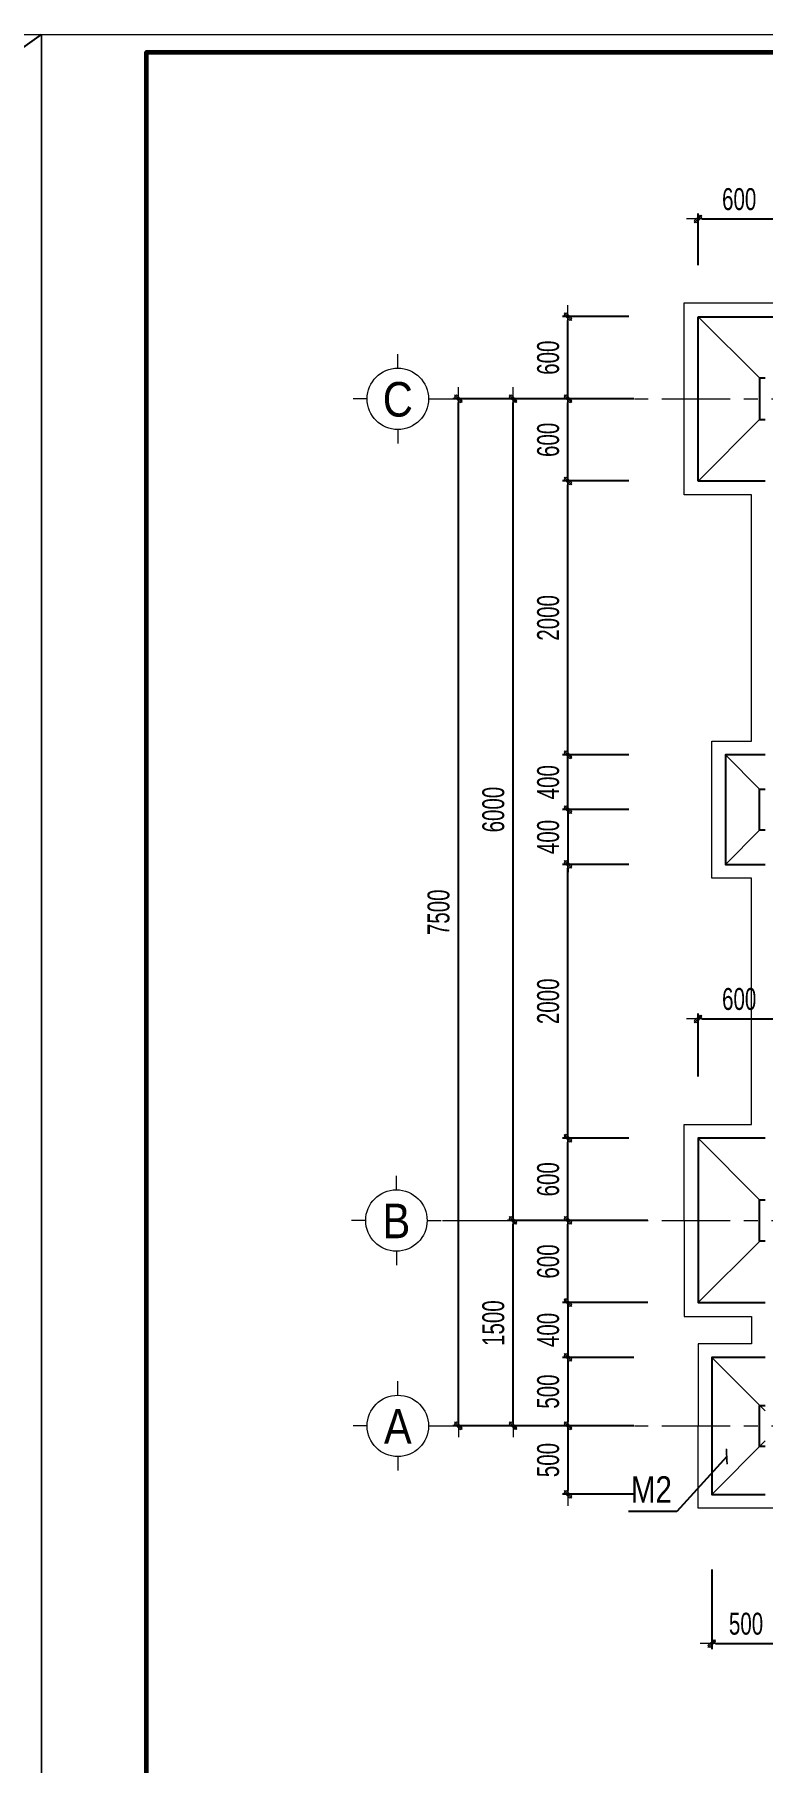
# Model space of a CAD drawing. Header units: millimetres. Extents: x -295047 to 29144, y -724756 to -246879.
# Drawn here: x -171034 to -165721, y -357223 to -344605 of the extents above; entities that cross this region are included whole.
import ezdxf
from ezdxf.enums import TextEntityAlignment as Align

# ---------------------------------------------------------------- set-up
doc = ezdxf.new("R2010")
doc.units = ezdxf.units.MM
doc.header["$MEASUREMENT"] = 0
doc.header["$PDMODE"] = 32
doc.linetypes.add('CENTERX2', pattern=[4, 2.5, -0.5, 0.5, -0.5])
doc.linetypes.add('DASHDOT', pattern=[1, 0.5, -0.25, 0, -0.25])
doc.layers.get('Defpoints').update_dxf_attribs({"color": 1})
doc.layers.add('KCS_Plotter', color=11, linetype='Continuous', plot=False)
for name, color, linetype, lineweight in [('Khungten_LCDI', 7, 'Continuous', 5), ('LC Dim', 8, 'Continuous', 18), ('LC ISO', 153, 'Continuous', 13), ('LC Net manh', 219, 'Continuous', 5), ('LC Net thay', 7, 'Continuous', 25), ('LC Net truc', 79, 'DASHDOT', 13), ('LC Text1', 3, 'Continuous', 20), ('LC Text2', 7, 'Continuous', 25)]:
    doc.layers.add(name, color=color, linetype=linetype, lineweight=lineweight)
doc.styles.add('d-dim', font='VHARIALN_1.TTF')
doc.styles.add('HOATBIF', font='hoatbif.shx', dxfattribs={"width": 0.7})
doc.styles.add('Khungten', font='VHAVAN_1.TTF', dxfattribs={"width": 0.9, "height": 5000})
doc.styles.add('LC 1', font='VHAVANB_1.TTF')
doc.styles.add('T2', font='VHARIAL_1.TTF', dxfattribs={"width": 0.8})
doc.styles.add('Title', font='VHBLACK_1.TTF', dxfattribs={"width": 0.8})
doc.dimstyles.new('1-100', dxfattribs={"dimscale": 100, "dimtxt": 2.5, "dimasz": 0.35, "dimexe": 0.5, "dimexo": 0, "dimgap": 0.8, "dimtad": 1, "dimdec": 0, "dimzin": 0, "dimdsep": 46, "dimtxsty": 'HOATBIF', "dimblk1": 'DOT', "dimblk2": 'DOT', "dimsah": 1, "dimcen": -1, "dimdle": 1, "dimclrd": 256, "dimclre": 256, "dimclrt": 4, "dimadec": 3, "dimazin": 2, "dimtfac": 0.333333, "dimtdec": 0, "dimtix": 1, "dimtmove": 2, "dimatfit": 3, "dimldrblk": 'DOT', "dimfxl": 1, "dimtvp": 0.833333, "dimtolj": 1, "dimtzin": 0, "dimarcsym": 0})
doc.dimstyles.new('Vtk 1-100', dxfattribs={"dimtxt": 220, "dimasz": 80, "dimexe": 80, "dimexo": 0, "dimgap": 50, "dimtad": 1, "dimdec": 0, "dimzin": 0, "dimdsep": 46, "dimtxsty": 'd-dim', "dimblk1": 'ARCHTICK', "dimblk2": 'ARCHTICK', "dimsah": 1, "dimcen": 80, "dimdle": 80, "dimclrd": 256, "dimclre": 256, "dimclrt": 7, "dimadec": 0, "dimazin": 0, "dimtfac": 1, "dimtdec": 0, "dimtix": 1, "dimtmove": 0, "dimatfit": 3, "dimldrblk": 'ARCHTICK', "dimfxl": 1, "dimtolj": 1, "dimtzin": 0, "dimarcsym": 0})

# ---------------------------------------------------------------- blocks, each defined once
blk = doc.blocks.new('lcdi KC')
at = {"layer": 'Defpoints', "lineweight": 0}
blk.add_lwpolyline([(-1200, -14850), (-1200, 14850), (40800, 14850), (40800, -14850)], close=True, dxfattribs=at)
at = {"layer": 'Khungten_LCDI', "color": 5, "lineweight": 60}
blk.add_lwpolyline([(0, -14650), (0, 14650), (40600, 14650), (40600, -14650)], close=True, dxfattribs=at)
at = {"color": 7, "style": 'Khungten', "width": 0.8}
for tag, p in [('REVISION', (39499, -10746)), ('NGAYHT', (39546, -11609))]:
    blk.add_attdef(tag, text='', height=200, dxfattribs=at).set_placement(p, align=Align.CENTER)
at = {"layer": 'LC Text1', "style": 'Title', "width": 1.485915}
for tag, p, p2 in [('TENBANVE1', (36913, -8886), (40339, -8886)), ('TENBANVE2', (36913, -9562), (40339, -9562))]:
    blk.add_attdef(tag, text='', height=250, dxfattribs=at).set_placement(p, p2, align=Align.FIT)
at = {"layer": 'LC Text1', "style": 'Title', "width": 0.7}
blk.add_attdef('SOBANVE', text='', height=250, dxfattribs=at).set_placement((39562, -13896), align=Align.CENTER)
blk = doc.blocks.new('DOT')
at = {"layer": 'LC Dim'}
blk.add_line((-3, 0), (3, 0), dxfattribs=at)
at = {"layer": 'LC Dim', "color": 4}
blk.add_line((-1, -1), (1, 1), dxfattribs=at)
blk.add_lwpolyline([(0.5, 1), (-1, -0.5), (-0.5, -1), (1, 0.5)], close=True, dxfattribs=at)
blk = doc.blocks.new('*D177')
at = {"layer": 'Defpoints', "color": 0, "ltscale": 2, "transparency": 16777216}
for p in [(-167141, -352665), (-166696, -352665), (-166696, -353265)]:
    blk.add_point(p, dxfattribs=at)
at = {"layer": 'LC Dim', "lineweight": -2, "ltscale": 2, "transparency": 16777216}
for p, q in [((-166696, -352665), (-167181, -352665)), ((-167141, -353237), (-167141, -352693)), ((-166696, -353265), (-167181, -353265))]:
    blk.add_line(p, q, dxfattribs=at)
at = {"layer": 'LC Dim', "lineweight": -2, "ltscale": 2, "transparency": 16777216, "xscale": 28, "yscale": 28, "zscale": 28}
for p, rotation in [((-167141, -352665), 90), ((-167141, -353265), 270)]:
    blk.add_blockref('DOT', p, dxfattribs=dict(at, rotation=rotation))
at = {"layer": 'LC Dim', "color": 4, "ltscale": 2, "transparency": 16777216, "insert": (-167285, -352965), "char_height": 160, "attachment_point": 5, "rotation": 90, "style": 'HOATBIF'}
blk.add_mtext('\\A1;600', dxfattribs=at)
blk = doc.blocks.new('*D178')
at = {"layer": 'Defpoints', "color": 0, "ltscale": 2, "transparency": 16777216}
for p in [(-167141, -350665), (-166696, -350665), (-166696, -352665)]:
    blk.add_point(p, dxfattribs=at)
at = {"layer": 'LC Dim', "lineweight": -2, "ltscale": 2, "transparency": 16777216}
for p, q in [((-166696, -350665), (-167181, -350665)), ((-167141, -352637), (-167141, -350693)), ((-166696, -352665), (-167181, -352665))]:
    blk.add_line(p, q, dxfattribs=at)
at = {"layer": 'LC Dim', "lineweight": -2, "ltscale": 2, "transparency": 16777216, "xscale": 28, "yscale": 28, "zscale": 28}
for p, rotation in [((-167141, -350665), 90), ((-167141, -352665), 270)]:
    blk.add_blockref('DOT', p, dxfattribs=dict(at, rotation=rotation))
at = {"layer": 'LC Dim', "color": 4, "ltscale": 2, "transparency": 16777216, "insert": (-167285, -351665), "char_height": 160, "attachment_point": 5, "rotation": 90, "style": 'HOATBIF'}
blk.add_mtext('\\A1;2000', dxfattribs=at)
blk = doc.blocks.new('*D179')
at = {"layer": 'Defpoints', "color": 0, "ltscale": 2, "transparency": 16777216}
for p in [(-167141, -349865), (-166696, -349865), (-166696, -350265)]:
    blk.add_point(p, dxfattribs=at)
at = {"layer": 'LC Dim', "lineweight": -2, "ltscale": 2, "transparency": 16777216}
for p, q in [((-166696, -349865), (-167181, -349865)), ((-167141, -349837), (-167141, -349809)), ((-167141, -350265), (-167141, -349865)), ((-166696, -350265), (-167181, -350265)), ((-167141, -350293), (-167141, -350321))]:
    blk.add_line(p, q, dxfattribs=at)
at = {"layer": 'LC Dim', "lineweight": -2, "ltscale": 2, "transparency": 16777216, "xscale": 28, "yscale": 28, "zscale": 28}
for p, rotation in [((-167141, -349865), 270), ((-167141, -350265), 90)]:
    blk.add_blockref('DOT', p, dxfattribs=dict(at, rotation=rotation))
at = {"layer": 'LC Dim', "color": 4, "ltscale": 2, "transparency": 16777216, "insert": (-167285, -350065), "char_height": 160, "attachment_point": 5, "rotation": 90, "style": 'HOATBIF'}
blk.add_mtext('\\A1;400', dxfattribs=at)
blk = doc.blocks.new('*D180')
at = {"layer": 'Defpoints', "color": 0, "ltscale": 2, "transparency": 16777216}
for p in [(-167141, -347865), (-166696, -347865), (-166696, -349865)]:
    blk.add_point(p, dxfattribs=at)
at = {"layer": 'LC Dim', "lineweight": -2, "ltscale": 2, "transparency": 16777216}
for p, q in [((-166696, -347865), (-167181, -347865)), ((-167141, -349837), (-167141, -347893)), ((-166696, -349865), (-167181, -349865))]:
    blk.add_line(p, q, dxfattribs=at)
at = {"layer": 'LC Dim', "lineweight": -2, "ltscale": 2, "transparency": 16777216, "xscale": 28, "yscale": 28, "zscale": 28}
for p, rotation in [((-167141, -347865), 90), ((-167141, -349865), 270)]:
    blk.add_blockref('DOT', p, dxfattribs=dict(at, rotation=rotation))
at = {"layer": 'LC Dim', "color": 4, "ltscale": 2, "transparency": 16777216, "insert": (-167285, -348865), "char_height": 160, "attachment_point": 5, "rotation": 90, "style": 'HOATBIF'}
blk.add_mtext('\\A1;2000', dxfattribs=at)
blk = doc.blocks.new('*D181')
at = {"layer": 'Defpoints', "color": 0, "ltscale": 2, "transparency": 16777216}
for p in [(-167141, -347265), (-166696, -347265), (-166696, -347865)]:
    blk.add_point(p, dxfattribs=at)
at = {"layer": 'LC Dim', "lineweight": -2, "ltscale": 2, "transparency": 16777216}
for p, q in [((-166696, -347265), (-167181, -347265)), ((-167141, -347837), (-167141, -347293)), ((-166696, -347865), (-167181, -347865))]:
    blk.add_line(p, q, dxfattribs=at)
at = {"layer": 'LC Dim', "lineweight": -2, "ltscale": 2, "transparency": 16777216, "xscale": 28, "yscale": 28, "zscale": 28}
for p, rotation in [((-167141, -347265), 90), ((-167141, -347865), 270)]:
    blk.add_blockref('DOT', p, dxfattribs=dict(at, rotation=rotation))
at = {"layer": 'LC Dim', "color": 4, "ltscale": 2, "transparency": 16777216, "insert": (-167285, -347565), "char_height": 160, "attachment_point": 5, "rotation": 90, "style": 'HOATBIF'}
blk.add_mtext('\\A1;600', dxfattribs=at)
blk = doc.blocks.new('*D182')
at = {"layer": 'Defpoints', "color": 0, "ltscale": 2, "transparency": 16777216}
for p in [(-167141, -346665), (-166696, -346665), (-166696, -347265)]:
    blk.add_point(p, dxfattribs=at)
at = {"layer": 'LC Dim', "lineweight": -2, "ltscale": 2, "transparency": 16777216}
for p, q in [((-166696, -346665), (-167181, -346665)), ((-167141, -347237), (-167141, -346693)), ((-166696, -347265), (-167181, -347265))]:
    blk.add_line(p, q, dxfattribs=at)
at = {"layer": 'LC Dim', "lineweight": -2, "ltscale": 2, "transparency": 16777216, "xscale": 28, "yscale": 28, "zscale": 28}
for p, rotation in [((-167141, -346665), 90), ((-167141, -347265), 270)]:
    blk.add_blockref('DOT', p, dxfattribs=dict(at, rotation=rotation))
at = {"layer": 'LC Dim', "color": 4, "ltscale": 2, "transparency": 16777216, "insert": (-167285, -346965), "char_height": 160, "attachment_point": 5, "rotation": 90, "style": 'HOATBIF'}
blk.add_mtext('\\A1;600', dxfattribs=at)
blk = doc.blocks.new('*D183')
at = {"layer": 'Defpoints', "color": 0, "ltscale": 2, "transparency": 16777216}
for p in [(-167541, -353265), (-166559, -353265), (-166659, -354765)]:
    blk.add_point(p, dxfattribs=at)
at = {"layer": 'LC Dim', "lineweight": -2, "ltscale": 2, "transparency": 16777216}
for p, q in [((-166559, -353265), (-167581, -353265)), ((-167541, -354737), (-167541, -353293)), ((-166659, -354765), (-167581, -354765))]:
    blk.add_line(p, q, dxfattribs=at)
at = {"layer": 'LC Dim', "lineweight": -2, "ltscale": 2, "transparency": 16777216, "xscale": 28, "yscale": 28, "zscale": 28}
for p, rotation in [((-167541, -353265), 90), ((-167541, -354765), 270)]:
    blk.add_blockref('DOT', p, dxfattribs=dict(at, rotation=rotation))
at = {"layer": 'LC Dim', "color": 4, "ltscale": 2, "transparency": 16777216, "insert": (-167685, -354015), "char_height": 160, "attachment_point": 5, "rotation": 90, "style": 'HOATBIF'}
blk.add_mtext('\\A1;1500', dxfattribs=at)
blk = doc.blocks.new('*D184')
at = {"layer": 'Defpoints', "color": 0, "ltscale": 2, "transparency": 16777216}
for p in [(-167541, -347265), (-166696, -347265), (-166696, -353265)]:
    blk.add_point(p, dxfattribs=at)
at = {"layer": 'LC Dim', "lineweight": -2, "ltscale": 2, "transparency": 16777216}
for p, q in [((-166696, -347265), (-167581, -347265)), ((-167541, -353237), (-167541, -347293)), ((-166696, -353265), (-167581, -353265))]:
    blk.add_line(p, q, dxfattribs=at)
at = {"layer": 'LC Dim', "lineweight": -2, "ltscale": 2, "transparency": 16777216, "xscale": 28, "yscale": 28, "zscale": 28}
for p, rotation in [((-167541, -347265), 90), ((-167541, -353265), 270)]:
    blk.add_blockref('DOT', p, dxfattribs=dict(at, rotation=rotation))
at = {"layer": 'LC Dim', "color": 4, "ltscale": 2, "transparency": 16777216, "insert": (-167685, -350265), "char_height": 160, "attachment_point": 5, "rotation": 90, "style": 'HOATBIF'}
blk.add_mtext('\\A1;6000', dxfattribs=at)
blk = doc.blocks.new('*D185')
at = {"layer": 'Defpoints', "color": 0, "ltscale": 2, "transparency": 16777216}
for p in [(-167941, -347265), (-166659, -347265), (-166659, -354765)]:
    blk.add_point(p, dxfattribs=at)
at = {"layer": 'LC Dim', "lineweight": -2, "ltscale": 2, "transparency": 16777216}
for p, q in [((-166659, -347265), (-167981, -347265)), ((-167941, -354737), (-167941, -347293)), ((-166659, -354765), (-167981, -354765))]:
    blk.add_line(p, q, dxfattribs=at)
at = {"layer": 'LC Dim', "lineweight": -2, "ltscale": 2, "transparency": 16777216, "xscale": 28, "yscale": 28, "zscale": 28}
for p, rotation in [((-167941, -347265), 90), ((-167941, -354765), 270)]:
    blk.add_blockref('DOT', p, dxfattribs=dict(at, rotation=rotation))
at = {"layer": 'LC Dim', "color": 4, "ltscale": 2, "transparency": 16777216, "insert": (-168085, -351015), "char_height": 160, "attachment_point": 5, "rotation": 90, "style": 'HOATBIF'}
blk.add_mtext('\\A1;7500', dxfattribs=at)
blk = doc.blocks.new('TTRUC')
at = {"layer": 'LC ISO'}
for p, q in [((0, 6.95), (0, 10.13)), ((-6.95, 0), (-10.13, 0)), ((6.95, 0), (10.13, 0)), ((0, -6.95), (0, -10.13))]:
    blk.add_line(p, q, dxfattribs=at)
at = {"layer": 'LC Net manh'}
blk.add_circle((0, 0), 6.95, dxfattribs=at)
blk = doc.blocks.new('*D213')
at = {"layer": 'Defpoints', "color": 0, "ltscale": 2, "transparency": 16777216}
for p in [(-165591, -351793), (-166191, -352214), (-165591, -352214)]:
    blk.add_point(p, dxfattribs=at)
at = {"layer": 'LC Dim', "lineweight": -2, "ltscale": 2, "transparency": 16777216}
for p, q in [((-166191, -352214), (-166191, -351753)), ((-165591, -352214), (-165591, -351753)), ((-166163, -351793), (-165619, -351793))]:
    blk.add_line(p, q, dxfattribs=at)
at = {"layer": 'LC Dim', "lineweight": -2, "ltscale": 2, "transparency": 16777216, "xscale": 28, "yscale": 28, "zscale": 28, "rotation": 180}
blk.add_blockref('DOT', (-166191, -351793), dxfattribs=at)
at = {"layer": 'LC Dim', "lineweight": -2, "ltscale": 2, "transparency": 16777216, "xscale": 28, "yscale": 28, "zscale": 28}
blk.add_blockref('DOT', (-165591, -351793), dxfattribs=at)
at = {"layer": 'LC Dim', "color": 4, "ltscale": 2, "transparency": 16777216, "insert": (-165891, -351649), "char_height": 160, "attachment_point": 5, "style": 'HOATBIF'}
blk.add_mtext('\\A1;600', dxfattribs=at)
blk = doc.blocks.new('*D215')
at = {"layer": 'Defpoints', "color": 0, "ltscale": 2, "transparency": 16777216}
for p in [(-165591, -345952), (-166191, -346289), (-165591, -346289)]:
    blk.add_point(p, dxfattribs=at)
at = {"layer": 'LC Dim', "lineweight": -2, "ltscale": 2, "transparency": 16777216}
for p, q in [((-166191, -346289), (-166191, -345912)), ((-166163, -345952), (-165619, -345952)), ((-165591, -346289), (-165591, -345912))]:
    blk.add_line(p, q, dxfattribs=at)
at = {"layer": 'LC Dim', "lineweight": -2, "ltscale": 2, "transparency": 16777216, "xscale": 28, "yscale": 28, "zscale": 28, "rotation": 180}
blk.add_blockref('DOT', (-166191, -345952), dxfattribs=at)
at = {"layer": 'LC Dim', "lineweight": -2, "ltscale": 2, "transparency": 16777216, "xscale": 28, "yscale": 28, "zscale": 28}
blk.add_blockref('DOT', (-165591, -345952), dxfattribs=at)
at = {"layer": 'LC Dim', "color": 4, "ltscale": 2, "transparency": 16777216, "insert": (-165891, -345808), "char_height": 160, "attachment_point": 5, "style": 'HOATBIF'}
blk.add_mtext('\\A1;600', dxfattribs=at)
blk = doc.blocks.new('*D187')
at = {"layer": 'Defpoints', "color": 0, "ltscale": 2, "transparency": 16777216}
for p in [(-166696, -350265), (-167141, -350665), (-166696, -350665)]:
    blk.add_point(p, dxfattribs=at)
at = {"layer": 'LC Dim', "lineweight": -2, "ltscale": 2, "transparency": 16777216}
for p, q in [((-166696, -350265), (-167181, -350265)), ((-167141, -350237), (-167141, -350209)), ((-167141, -350265), (-167141, -350665)), ((-166696, -350665), (-167181, -350665)), ((-167141, -350693), (-167141, -350721))]:
    blk.add_line(p, q, dxfattribs=at)
at = {"layer": 'LC Dim', "lineweight": -2, "ltscale": 2, "transparency": 16777216, "xscale": 28, "yscale": 28, "zscale": 28}
for p, rotation in [((-167141, -350265), 270), ((-167141, -350665), 90)]:
    blk.add_blockref('DOT', p, dxfattribs=dict(at, rotation=rotation))
at = {"layer": 'LC Dim', "color": 4, "ltscale": 2, "transparency": 16777216, "insert": (-167285, -350465), "char_height": 160, "attachment_point": 5, "rotation": 90, "style": 'HOATBIF'}
blk.add_mtext('\\A1;400', dxfattribs=at)
blk = doc.blocks.new('_ArchTick')
at = {"color": 0, "linetype": 'ByBlock', "const_width": 0.15}
blk.add_lwpolyline([(-0.5, -0.5), (0.5, 0.5)], dxfattribs=at)
blk = doc.blocks.new('*D46')
at = {"layer": 'Defpoints', "color": 0, "ltscale": 2, "transparency": 16777216}
for p in [(-167141, -353265), (-166559, -353265), (-166559, -353865)]:
    blk.add_point(p, dxfattribs=at)
at = {"layer": 'LC Dim', "lineweight": -2, "ltscale": 2, "transparency": 16777216}
for p, q in [((-166559, -353265), (-167181, -353265)), ((-167141, -353837), (-167141, -353293)), ((-166559, -353865), (-167181, -353865))]:
    blk.add_line(p, q, dxfattribs=at)
at = {"layer": 'LC Dim', "lineweight": -2, "ltscale": 2, "transparency": 16777216, "xscale": 28, "yscale": 28, "zscale": 28}
for p, rotation in [((-167141, -353265), 90), ((-167141, -353865), 270)]:
    blk.add_blockref('DOT', p, dxfattribs=dict(at, rotation=rotation))
at = {"layer": 'LC Dim', "color": 4, "ltscale": 2, "transparency": 16777216, "insert": (-167285, -353565), "char_height": 160, "attachment_point": 5, "rotation": 90, "style": 'HOATBIF'}
blk.add_mtext('\\A1;600', dxfattribs=at)
blk = doc.blocks.new('*D47')
at = {"layer": 'Defpoints', "color": 0, "ltscale": 2, "transparency": 16777216}
for p in [(-166559, -353865), (-167141, -354265), (-166659, -354265)]:
    blk.add_point(p, dxfattribs=at)
at = {"layer": 'LC Dim', "lineweight": -2, "ltscale": 2, "transparency": 16777216}
for p, q in [((-166559, -353865), (-167181, -353865)), ((-167141, -353837), (-167141, -353809)), ((-167141, -353865), (-167141, -354265)), ((-166659, -354265), (-167181, -354265)), ((-167141, -354293), (-167141, -354321))]:
    blk.add_line(p, q, dxfattribs=at)
at = {"layer": 'LC Dim', "lineweight": -2, "ltscale": 2, "transparency": 16777216, "xscale": 28, "yscale": 28, "zscale": 28}
for p, rotation in [((-167141, -353865), 270), ((-167141, -354265), 90)]:
    blk.add_blockref('DOT', p, dxfattribs=dict(at, rotation=rotation))
at = {"layer": 'LC Dim', "color": 4, "ltscale": 2, "transparency": 16777216, "insert": (-167285, -354065), "char_height": 160, "attachment_point": 5, "rotation": 90, "style": 'HOATBIF'}
blk.add_mtext('\\A1;400', dxfattribs=at)
blk = doc.blocks.new('*D48')
at = {"layer": 'Defpoints', "color": 0, "ltscale": 2, "transparency": 16777216}
for p in [(-166659, -354265), (-167141, -354765), (-166659, -354765)]:
    blk.add_point(p, dxfattribs=at)
at = {"layer": 'LC Dim', "lineweight": -2, "ltscale": 2, "transparency": 16777216}
for p, q in [((-166659, -354265), (-167181, -354265)), ((-167141, -354293), (-167141, -354737)), ((-166659, -354765), (-167181, -354765))]:
    blk.add_line(p, q, dxfattribs=at)
at = {"layer": 'LC Dim', "lineweight": -2, "ltscale": 2, "transparency": 16777216, "xscale": 28, "yscale": 28, "zscale": 28}
for p, rotation in [((-167141, -354265), 90), ((-167141, -354765), 270)]:
    blk.add_blockref('DOT', p, dxfattribs=dict(at, rotation=rotation))
at = {"layer": 'LC Dim', "color": 4, "ltscale": 2, "transparency": 16777216, "insert": (-167285, -354515), "char_height": 160, "attachment_point": 5, "rotation": 90, "style": 'HOATBIF'}
blk.add_mtext('\\A1;500', dxfattribs=at)
blk = doc.blocks.new('*D49')
at = {"layer": 'Defpoints', "color": 0, "ltscale": 2, "transparency": 16777216}
for p in [(-166659, -354765), (-167141, -355265), (-166659, -355265)]:
    blk.add_point(p, dxfattribs=at)
at = {"layer": 'LC Dim', "lineweight": -2, "ltscale": 2, "transparency": 16777216}
for p, q in [((-166659, -354765), (-167181, -354765)), ((-167141, -354793), (-167141, -355237)), ((-166659, -355265), (-167181, -355265))]:
    blk.add_line(p, q, dxfattribs=at)
at = {"layer": 'LC Dim', "lineweight": -2, "ltscale": 2, "transparency": 16777216, "xscale": 28, "yscale": 28, "zscale": 28}
for p, rotation in [((-167141, -354765), 90), ((-167141, -355265), 270)]:
    blk.add_blockref('DOT', p, dxfattribs=dict(at, rotation=rotation))
at = {"layer": 'LC Dim', "color": 4, "ltscale": 2, "transparency": 16777216, "insert": (-167285, -355015), "char_height": 160, "attachment_point": 5, "rotation": 90, "style": 'HOATBIF'}
blk.add_mtext('\\A1;500', dxfattribs=at)
blk = doc.blocks.new('*D52')
at = {"layer": 'Defpoints', "color": 0, "ltscale": 2, "transparency": 16777216}
for p in [(-166091, -355815), (-165591, -355815), (-165591, -356355)]:
    blk.add_point(p, dxfattribs=at)
at = {"layer": 'LC Dim', "lineweight": -2, "ltscale": 2, "transparency": 16777216}
for p, q in [((-166091, -355815), (-166091, -356395)), ((-165591, -355815), (-165591, -356395)), ((-166063, -356355), (-165619, -356355))]:
    blk.add_line(p, q, dxfattribs=at)
at = {"layer": 'LC Dim', "lineweight": -2, "ltscale": 2, "transparency": 16777216, "xscale": 28, "yscale": 28, "zscale": 28, "rotation": 180}
blk.add_blockref('DOT', (-166091, -356355), dxfattribs=at)
at = {"layer": 'LC Dim', "lineweight": -2, "ltscale": 2, "transparency": 16777216, "xscale": 28, "yscale": 28, "zscale": 28}
blk.add_blockref('DOT', (-165591, -356355), dxfattribs=at)
at = {"layer": 'LC Dim', "color": 4, "ltscale": 2, "transparency": 16777216, "insert": (-165841, -356211), "char_height": 160, "attachment_point": 5, "style": 'HOATBIF'}
blk.add_mtext('\\A1;500', dxfattribs=at)

msp = doc.modelspace()

# ---------------------------------------------------------------- linework, layer by layer
at = {"layer": 'Defpoints', "lineweight": 0}
msp.add_lwpolyline([(-191984.2, -359455.3), (-191984.2, -344605.3), (-170984.2, -344605.3), (-170984.2, -359455.3)], close=True, dxfattribs=at)
at = {"layer": 'KCS_Plotter', "ltscale": 2}
msp.add_line((-191984.2, -359455.3), (-170984.2, -344605.3), dxfattribs=at)
at = {"layer": 'LC Net manh', "ltscale": 2}
for p, q in [((-165741.2, -347115.5), (-166191.5, -346665.5)), ((-166191.5, -347865.5), (-165741.5, -347415.5)), ((-165741.5, -350115.5), (-165991.5, -349865.5)), ((-165991.5, -350665.5), (-165741.5, -350415.5)), ((-166191.5, -352665.5), (-165741.5, -353115.5)), ((-165741.2, -353415.5), (-166191.5, -353865.5)), ((-165801.5, -353965.5), (-165801.5, -354165.5)), ((-165701.5, -354655.5), (-166091.5, -354265.5)), ((-166091.5, -355265.5), (-165701.5, -354875.5))]:
    msp.add_line(p, q, dxfattribs=at)
for points in [[(-166291.5, -353265.5), (-166291.5, -352565.5), (-165801.5, -352565.5), (-165801.5, -350765.5), (-166091.5, -350765.5), (-166091.5, -349765.5), (-165801.5, -349765.5), (-165801.5, -347965.5), (-166291.5, -347965.5), (-166291.5, -346565.5), (-164891.5, -346565.5), (-164891.5, -347055.5), (-162791.5, -347055.5), (-162791.5, -346365.5), (-161191.5, -346365.5), (-161191.5, -347055.5), (-159191.5, -347055.5), (-159191.5, -346265.5), (-157591.5, -346265.5), (-157591.5, -347055.5), (-155591.5, -347055.5)], [(-166291.5, -353265.5), (-166291.5, -353965.5), (-165801.5, -353965.5)], [(-165801.5, -354165.5), (-166191.5, -354165.5), (-166191.5, -354765.5)], [(-164991.5, -355365.5), (-165581.5, -355365.5), (-165581.5, -355365.5), (-166191.5, -355365.5), (-166191.5, -354765.5)]]:
    msp.add_lwpolyline(points, dxfattribs=at)
at = {"layer": 'LC Net thay', "ltscale": 2}
for p, q in [((-166191.5, -347265.5), (-166191.5, -346665.5)), ((-166191.5, -346665.5), (-164991.5, -346665.5)), ((-166191.5, -347865.5), (-166191.5, -347265.5)), ((-165701.5, -347865.5), (-166191.5, -347865.5))]:
    msp.add_line(p, q, dxfattribs=at)
at = {"layer": 'LC Net thay'}
for points in [[(-165701.5, -347115.5), (-165741.5, -347115.5), (-165741.5, -347415.5), (-165701.5, -347415.5)], [(-165701.5, -349865.5), (-165991.5, -349865.5), (-165991.5, -350665.5), (-165701.5, -350665.5)], [(-165701.5, -350415.5), (-165741.5, -350415.5), (-165741.5, -350115.5), (-165701.5, -350115.5)], [(-165701.5, -352665.5), (-166191.5, -352665.5), (-166191.5, -353265.5), (-166191.5, -353865.5), (-165701.5, -353865.5)], [(-165701.5, -353415.5), (-165741.5, -353415.5), (-165741.5, -353115.5), (-165701.5, -353115.5)], [(-165701.5, -354265.5), (-166091.5, -354265.5), (-166091.5, -355265.5), (-165701.5, -355265.5)], [(-165701.5, -354915.5), (-165741.5, -354915.5), (-165741.5, -354615.5), (-165701.5, -354615.5)]]:
    msp.add_lwpolyline(points, dxfattribs=at)
at = {"layer": 'LC Net truc', "linetype": 'CENTERX2', "ltscale": 200}
for p, q in [((-168056, -347265.5), (-149461.7, -347265.5)), ((-168056, -353265.5), (-149461.7, -353265.5)), ((-168056, -354765.5), (-149461.7, -354765.5))]:
    msp.add_line(p, q, dxfattribs=at)

# ---------------------------------------------------------------- block references
at = {"layer": 'LC ISO', "xscale": 32.25101427308982, "yscale": 32.25101427308982, "zscale": 32.25101427308982}
for p in [(-168382.7, -347265.5), (-168393, -353265.5), (-168382.7, -354765.5)]:
    msp.add_blockref('TTRUC', p, dxfattribs=at)
at = {"layer": 'LC Net thay', "xscale": 0.6399999999848659, "yscale": 0.6399999999848659, "zscale": 0.6399999999848659}
msp.add_blockref('lcdi KC', (-170216.2, -354109.3), dxfattribs=at)

# ---------------------------------------------------------------- texts
at = {"layer": 'LC Text1', "ltscale": 0.2, "style": 'LC 1', "width": 0.9}
for s, p in [('c', (-168382.7, -347470.9)), ('b', (-168393, -353470.9)), ('a', (-168382.7, -354970.9))]:
    msp.add_text(s, height=252.5, dxfattribs=at).set_placement(p, align=Align.BOTTOM_CENTER)
at = {"layer": 'LC Text2', "style": 'T2', "width": 0.8}
msp.add_text('M2', height=193.55, dxfattribs=at).set_placement((-166532.2, -355326.7), align=Align.CENTER)

# ---------------------------------------------------------------- dimensions: what is measured, and where the dimension line sits
at = {"layer": 'LC Dim', "ltscale": 2}
for base, p1, p2, picture, middle in [((-165591.5, -345951.7), (-166191.5, -346289.3), (-165591.5, -346289.3), '*D215', (-165891.5, -345807.7)), ((-165591.5, -351793.4), (-166191.5, -352214), (-165591.5, -352214), '*D213', (-165891.5, -351649.4)), ((-165591.5, -356355.4), (-166091.5, -355814.5), (-165591.5, -355814.5), '*D52', (-165841.5, -356211.4))]:
    dim = msp.add_linear_dim(base=base, p1=p1, p2=p2, dimstyle='1-100', override={"dimscale": 80, "dimtxt": 2}, dxfattribs=at)
    dim.commit()
    dim.dimension.update_dxf_attribs({"geometry": picture, "text_midpoint": middle})
for base, p1, p2, picture, middle in [((-167140.6, -346665.5), (-166696.5, -347265.5), (-166696.5, -346665.5), '*D182', (-167284.6, -346965.5)), ((-167940.6, -347265.5), (-166658.9, -354765.5), (-166658.9, -347265.5), '*D185', (-168084.6, -351015.5)), ((-167540.6, -347265.5), (-166696.5, -353265.5), (-166696.5, -347265.5), '*D184', (-167684.6, -350265.5)), ((-167140.6, -347265.5), (-166696.5, -347865.5), (-166696.5, -347265.5), '*D181', (-167284.6, -347565.5)), ((-167140.6, -347865.5), (-166696.5, -349865.5), (-166696.5, -347865.5), '*D180', (-167284.6, -348865.5)), ((-167140.6, -349865.5), (-166696.5, -350265.5), (-166696.5, -349865.5), '*D179', (-167284.6, -350065.5)), ((-167140.6, -350665.5), (-166696.5, -350265.5), (-166696.5, -350665.5), '*D187', (-167284.6, -350465.5)), ((-167140.6, -350665.5), (-166696.5, -352665.5), (-166696.5, -350665.5), '*D178', (-167284.6, -351665.5)), ((-167140.6, -352665.5), (-166696.5, -353265.5), (-166696.5, -352665.5), '*D177', (-167284.6, -352965.5)), ((-167140.6, -353265.5), (-166558.9, -353865.5), (-166558.9, -353265.5), '*D46', (-167284.6, -353565.5)), ((-167140.6, -354265.5), (-166558.9, -353865.5), (-166658.9, -354265.5), '*D47', (-167284.6, -354065.5)), ((-167140.6, -354765.5), (-166658.9, -354265.5), (-166658.9, -354765.5), '*D48', (-167284.6, -354515.5)), ((-167140.6, -355265.5), (-166658.9, -354765.5), (-166658.9, -355265.5), '*D49', (-167284.6, -355015.5))]:
    dim = msp.add_linear_dim(base=base, p1=p1, p2=p2, angle=90, dimstyle='1-100', override={"dimscale": 80, "dimtxt": 2}, dxfattribs=at)
    dim.commit()
    dim.dimension.update_dxf_attribs({"geometry": picture, "text_midpoint": middle})
dim = msp.add_linear_dim(base=(-167540.6, -353265.5), p1=(-166658.9, -354765.5), p2=(-166558.9, -353265.5), angle=90, dimstyle='1-100', override={"dimscale": 80, "dimtxt": 2}, dxfattribs=at)
dim.commit()
dim.dimension.update_dxf_attribs({"geometry": '*D183', "text_midpoint": (-167684.6, -354015.5), "dimtype": 160})

# ---------------------------------------------------------------- leaders
at = {"layer": 'LC ISO'}
msp.add_leader([(-165982, -354988.7), (-166346.3, -355391), (-166700, -355391)], dimstyle='Vtk 1-100', override={"dimtad": 0}, dxfattribs=at)

doc.saveas('drawing.dxf')
